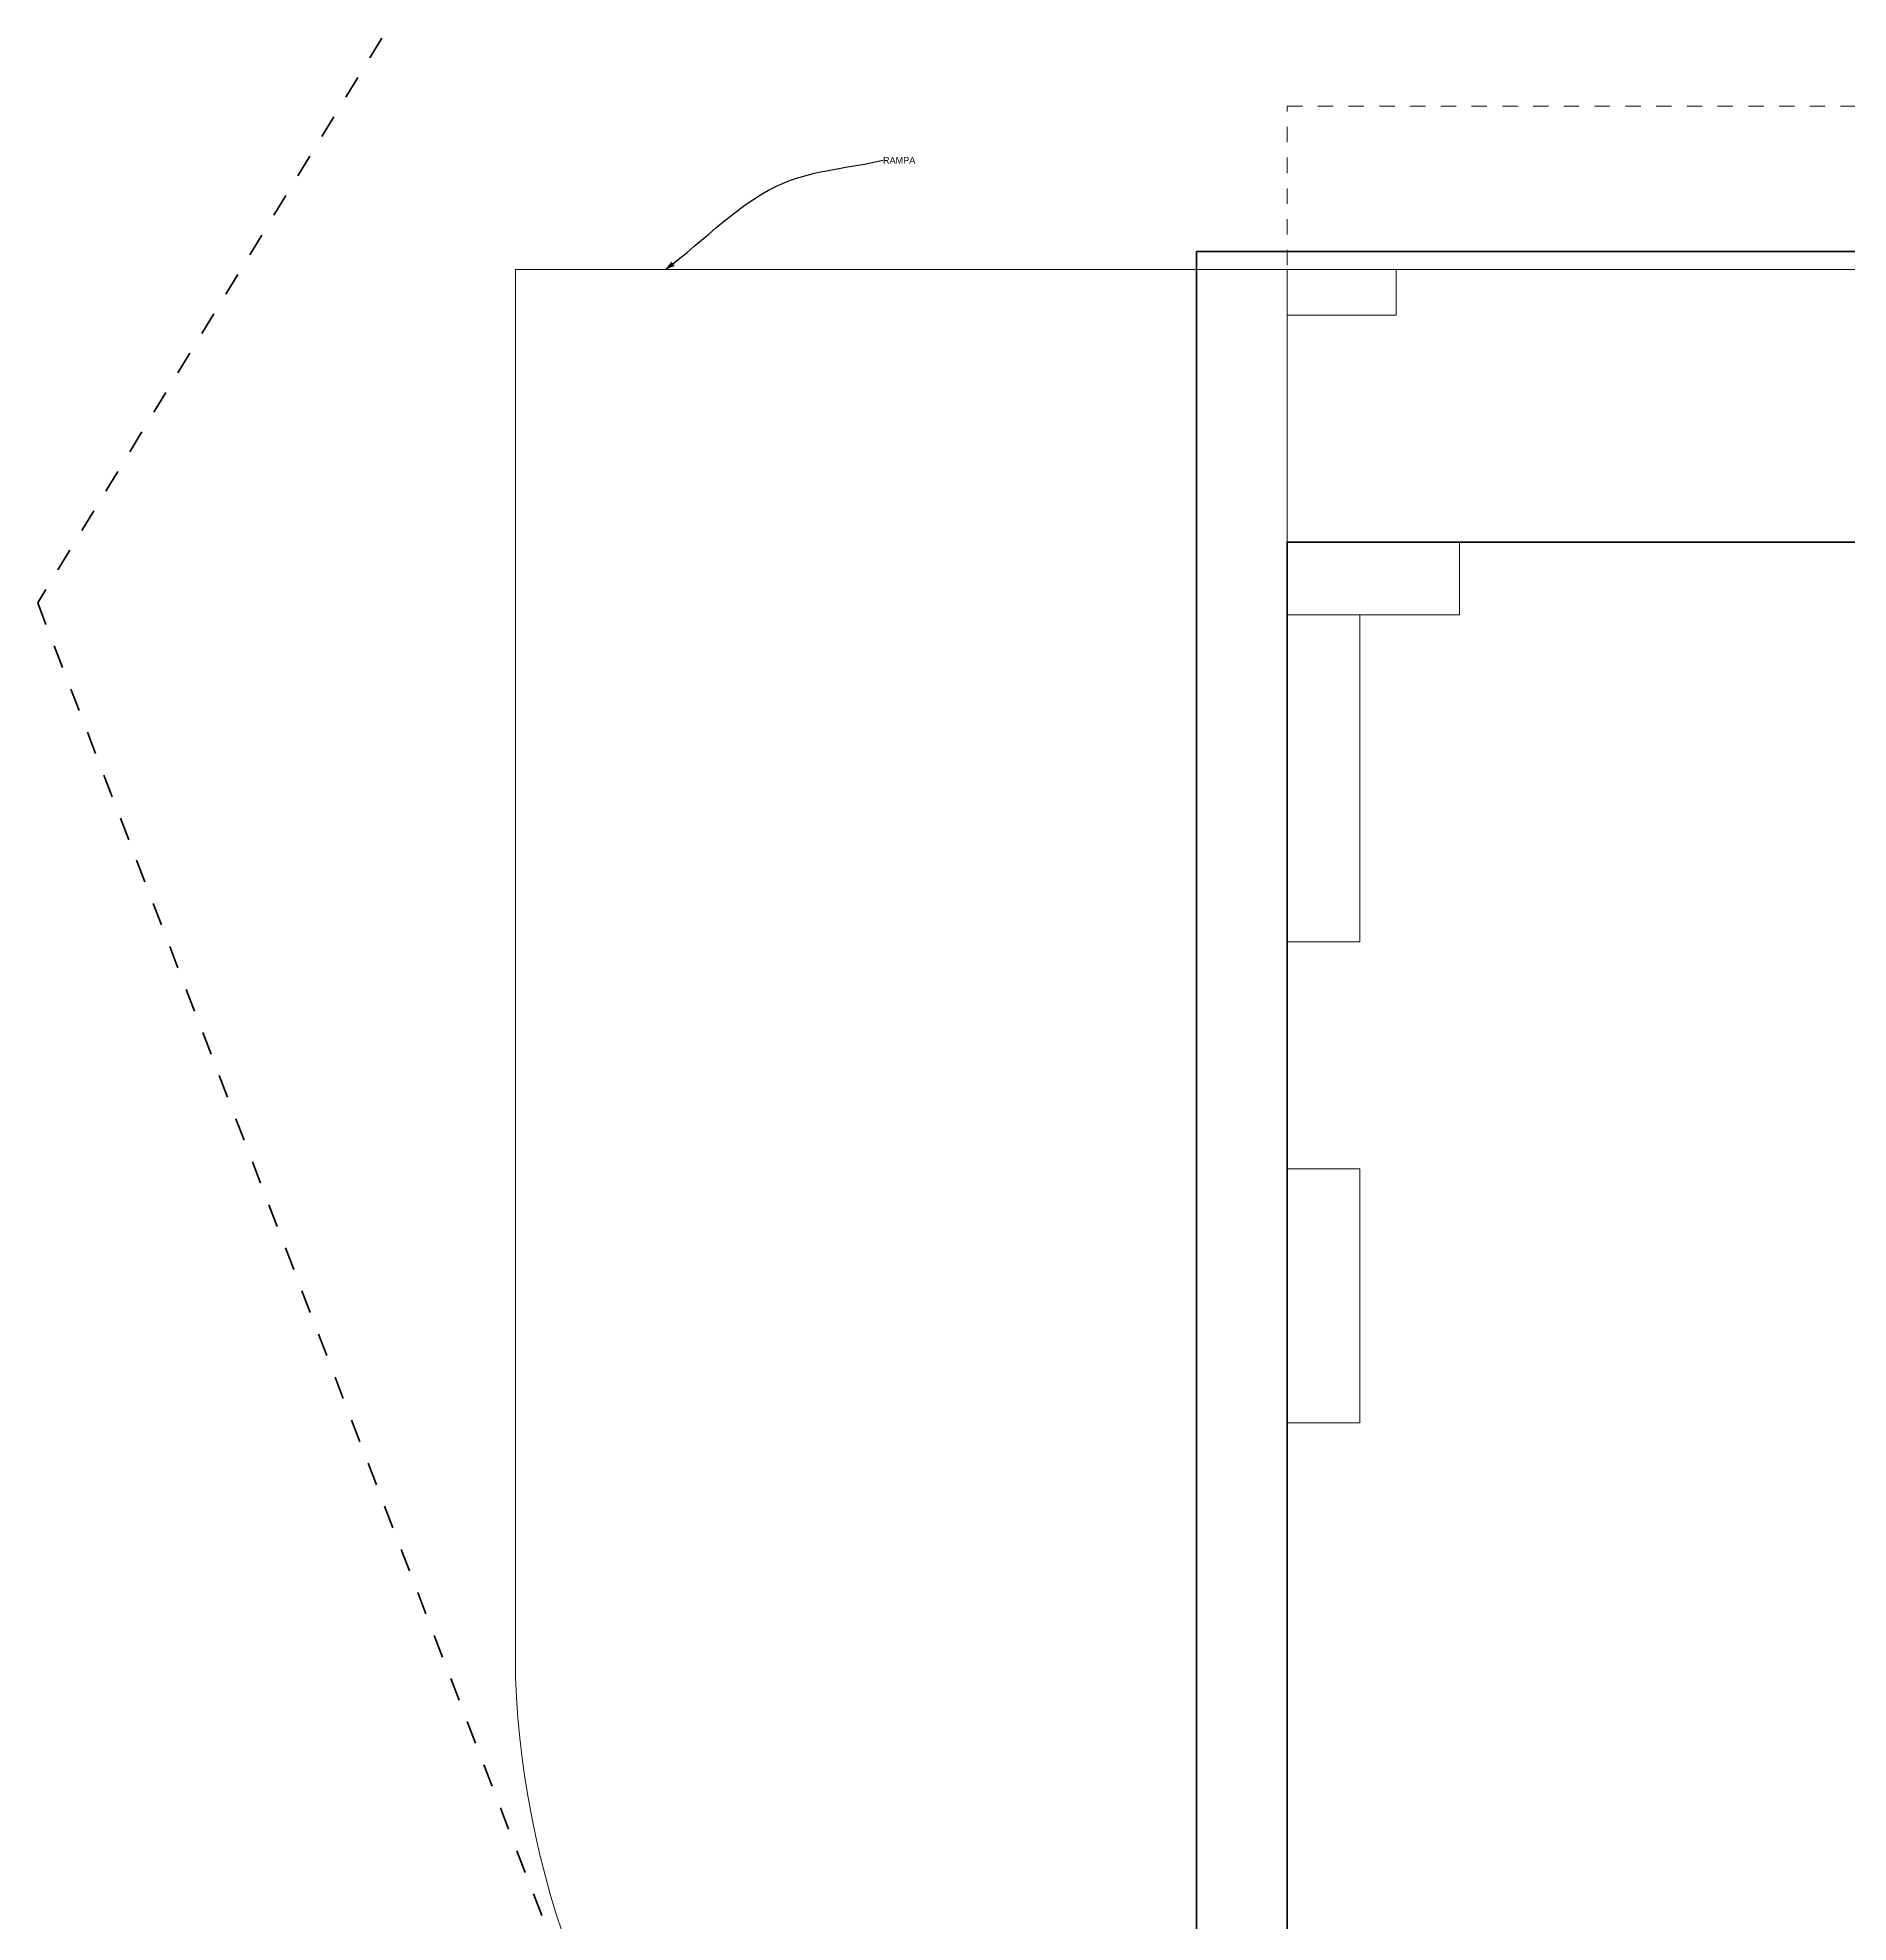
# Model space of a CAD drawing. Header units: millimetres. Extents: x 183280 to 521041, y -188189 to -122473.
# Drawn here: x 183280 to 193252, y -149815 to -139439 of the extents above; entities that cross this region are included whole.
import ezdxf

# ---------------------------------------------------------------- set-up
doc = ezdxf.new("R2010")
doc.units = ezdxf.units.MM
doc.header["$MEASUREMENT"] = 0
doc.linetypes.add('Dashed', pattern=[254, 127, -127])
doc.linetypes.add('Small Dashed', pattern=[169.333333, 84.666667, -84.666667])
for name, color, linetype, lineweight, true_color in [('A - Akset_Pen_No__8', 7, 'Continuous', 35, 0xa80f02), ('A - Bodrum -2 poliline_Pen_No__91', 171, 'Continuous', 13, 0xaaaaff), ('A - Kati 1 polyline_Pen_No__104', 7, 'Continuous', 13, 0x96e196), ('A - Kati 12 polyline_Pen_No__108', 7, 'Continuous', 13, 0xfd8379), ('A - Rampa_Pen_No__178', 7, 'Continuous', 15, 0xbda888), ('A - Themeli_Pen_No__25', 7, 'Continuous', 35, 0x40a5ff), ('Annotation - Label_Pen_No__178', 7, 'Continuous', 15, 0xbda888), ('Annotation - Label_Pen_No__85', 7, 'Continuous', 20, 0x80c2ff)]:
    doc.layers.add(name, color=color, linetype=linetype, lineweight=lineweight, true_color=true_color)
for name, color, linetype, lineweight in [('A - Kati karakteristik polyline_Pen_No__38', 30, 'Continuous', 35), ('A - Perdhesa polyline_Pen_No__6', 5, 'Continuous', 35), ('A - Shtyllat_Pen_No__20', 1, 'Continuous', 0)]:
    doc.layers.add(name, color=color, linetype=linetype, lineweight=lineweight)
doc.layers.add('A - Shtyllat', color=7, linetype='Continuous')
doc.styles.add('GENERATED_STYLE_1', font='arial.ttf')
doc.dimstyles.new('GENERATED_STYLE__1', dxfattribs={"dimtxt": 0.18, "dimasz": 54.72, "dimexe": 0.18, "dimexo": 0.0625, "dimgap": 0, "dimtad": 0, "dimtih": 1, "dimtoh": 1, "dimdec": 4, "dimzin": 0, "dimdsep": 46, "dimcen": 0.09, "dimadec": 0, "dimazin": 0, "dimtfac": 1, "dimtdec": 4, "dimtmove": 0, "dimatfit": 3, "dimldrblk": 'ARROWHEAD_5', "dimfxl": 0, "dimtolj": 1, "dimtzin": 0, "dimarcsym": 0})

# ---------------------------------------------------------------- blocks, each defined once
blk = doc.blocks.new('Column_28', base_point=(190361, -143516))
at = {"layer": 'A - Shtyllat_Pen_No__20', "color": 1, "linetype": 'Continuous', "lineweight": 0, "flags": 128}
blk.add_lwpolyline([(190561, -142616), (190161, -142616), (190161, -144416), (190561, -144416)], close=True, dxfattribs=at)
blk = doc.blocks.new('Column_33', base_point=(190636, -142416))
at = {"layer": 'A - Shtyllat_Pen_No__20', "color": 1, "linetype": 'Continuous', "lineweight": 0, "flags": 128}
blk.add_lwpolyline([(191111, -142616), (191111, -142216), (190161, -142216), (190161, -142616)], close=True, dxfattribs=at)
blk = doc.blocks.new('Column_37', base_point=(190361, -146366))
at = {"layer": 'A - Shtyllat_Pen_No__20', "color": 1, "linetype": 'Continuous', "lineweight": 0, "flags": 128}
blk.add_lwpolyline([(190561, -145666), (190161, -145666), (190161, -147066), (190561, -147066)], close=True, dxfattribs=at)
blk = doc.blocks.new('Column_77', base_point=(190461, -140841))
at = {"layer": 'A - Shtyllat_Pen_No__20', "color": 1, "linetype": 'Continuous', "lineweight": 0, "flags": 128}
blk.add_lwpolyline([(190761, -140716), (190161, -140716), (190161, -140966), (190761, -140966)], close=True, dxfattribs=at)
blk = doc.blocks.new('ARROWHEAD_5')
at = {"linetype": 'Continuous', "lineweight": 0}
blk.add_hatch(color=0, dxfattribs=at).paths.add_polyline_path([(-1, 0.2679), (0, 0), (-1, -0.2679)])
at = {"color": 0, "linetype": 'Continuous', "lineweight": 0}
blk.add_line((0, 0), (-1, 0), dxfattribs=at)

msp = doc.modelspace()

# ---------------------------------------------------------------- linework, layer by layer
at = {"layer": 'A - Akset_Pen_No__8', "color": 14, "linetype": 'Dashed', "lineweight": 35, "true_color": 0xa80f02}
msp.add_lwpolyline([(183280, -142551), (183825, -143968), (189271, -158150), (192910, -169043), (199305, -188189), (210384, -184968), (220511, -182922), (223565, -182324), (221656, -166322), (225292, -166081), (226423, -165989), (232136, -160416), (232136, -140716), (222072, -133982), (220064, -133847), (204903, -133103), (205184, -134443), (189009, -133151)], close=True, dxfattribs=at)
at = {"layer": 'A - Bodrum -2 poliline_Pen_No__91', "color": 161, "linetype": 'Continuous', "lineweight": 13, "true_color": 0xaaaaff}
msp.add_lwpolyline([(194811, -160116), (194811, -158266), (191111, -158266), (191111, -153216), (190161, -153216), (190161, -140716), (232061, -140716), (232061, -160116)], close=True, dxfattribs=at)
at = {"layer": 'A - Kati 1 polyline_Pen_No__104', "color": 81, "linetype": 'Small Dashed', "lineweight": 13, "true_color": 0x96e196}
msp.add_lwpolyline([(190161, -142216), (190161, -139816), (230773, -139816), (232061, -140678), (232061, -142216)], dxfattribs=at)
msp.add_lwpolyline([(191111, -157116), (200461, -157116), (200461, -160116), (232061, -160116), (232061, -142216), (190161, -142216), (190161, -153216), (191111, -153216)], close=True, dxfattribs=at)
at = {"layer": 'A - Kati 12 polyline_Pen_No__108', "color": 11, "linetype": 'Small Dashed', "lineweight": 13, "true_color": 0xfd8379}
msp.add_lwpolyline([(191511, -158316), (195311, -158316), (195311, -157116), (200461, -157116), (200461, -160116), (218411, -160116), (218411, -158866), (232061, -158866), (232061, -142216), (190161, -142216), (190161, -153216), (191111, -153216), (191111, -157116), (191511, -157116)], close=True, dxfattribs=at)
at = {"layer": 'A - Kati karakteristik polyline_Pen_No__38', "color": 30, "linetype": 'Small Dashed', "lineweight": 35}
msp.add_lwpolyline([(191111, -157116), (191511, -157116), (191511, -158316), (195311, -158316), (195311, -157116), (200461, -157116), (200461, -160116), (218411, -160116), (218411, -158866), (232061, -158866), (232061, -142216), (190161, -142216), (190161, -153216), (191111, -153216)], close=True, dxfattribs=at)
at = {"layer": 'A - Perdhesa polyline_Pen_No__6', "color": 5, "linetype": 'Continuous', "lineweight": 35}
msp.add_lwpolyline([(191111, -157116), (200461, -157116), (200461, -160116), (232061, -160116), (232061, -142216), (190161, -142216), (190161, -153216), (191111, -153216)], close=True, dxfattribs=at)
at = {"layer": 'A - Rampa_Pen_No__178', "color": 43, "linetype": 'Continuous', "lineweight": 15, "true_color": 0xbda888}
msp.add_lwpolyline([(190161, -140716), (185911, -140716), (185911, -148466, 0.359988), (190161, -153216)], format="xyb", dxfattribs=at)
at = {"layer": 'A - Themeli_Pen_No__25', "color": 161, "linetype": 'Continuous', "lineweight": 35, "true_color": 0x40a5ff}
msp.add_lwpolyline([(189661, -140616), (189661, -153466), (190811, -153466), (190811, -158366), (194711, -158366), (194711, -160116), (232111, -160116), (232111, -140711), (231969, -140616)], close=True, dxfattribs=at)

# ---------------------------------------------------------------- block references
at = {"layer": 'A - Shtyllat', "color": 1, "lineweight": 0}
for name, p in [('Column_77', (190461, -140841)), ('Column_33', (190636, -142416)), ('Column_28', (190361, -143516)), ('Column_37', (190361, -146366))]:
    msp.add_blockref(name, p, dxfattribs=at)

# ---------------------------------------------------------------- texts
at = {"layer": 'Annotation - Label_Pen_No__178', "color": 43, "linetype": 'Continuous', "lineweight": 15, "true_color": 0xbda888, "insert": (187935, -140114), "char_height": 36, "attachment_point": 4, "style": 'GENERATED_STYLE_1'}
msp.add_mtext('\\A1;{\\pql;\\fArial|b0|i0|c0|p34;RAMPA}', dxfattribs=at)

# ---------------------------------------------------------------- leaders
at = {"layer": 'Annotation - Label_Pen_No__85', "color": 151, "linetype": 'Continuous', "lineweight": 20, "true_color": 0x80c2ff, "path_type": 1, "annotation_type": 0, "has_hookline": 1, "hookline_direction": 0, "text_width": 175}
msp.add_leader([(186735, -140716), (187395, -140236), (187935, -140114)], dimstyle='GENERATED_STYLE__1', dxfattribs=at)

doc.saveas('drawing.dxf')
